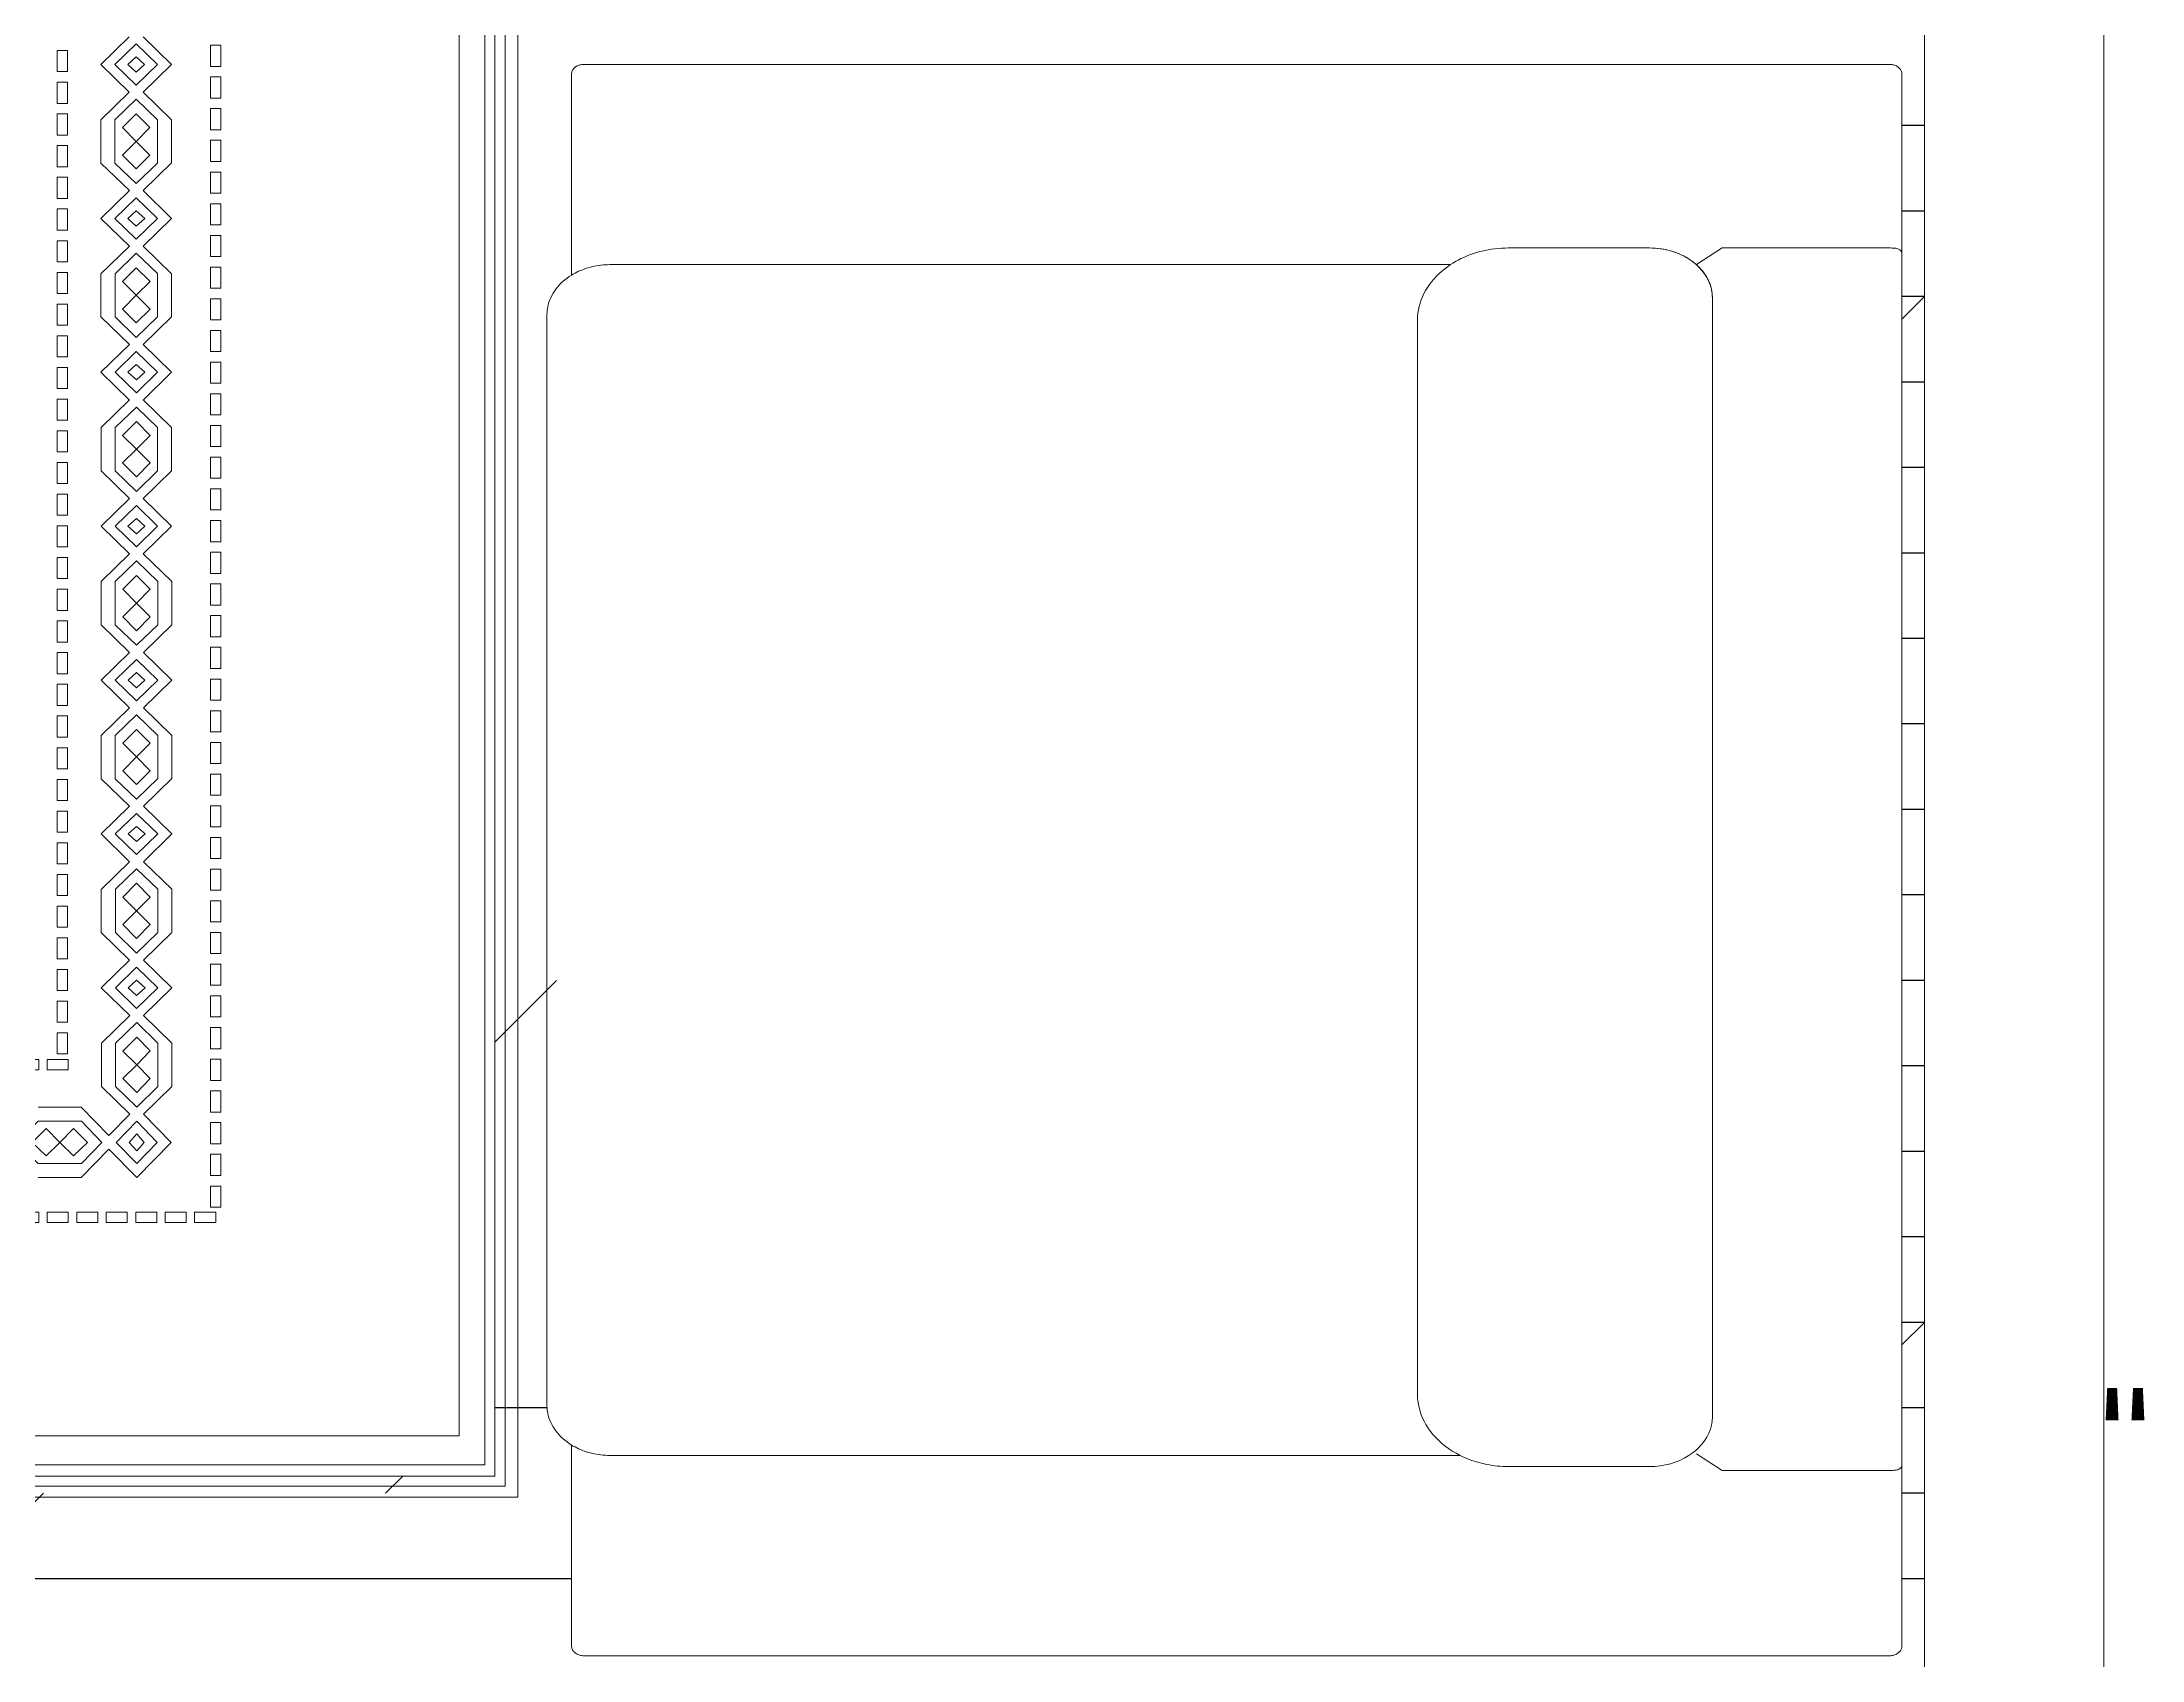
# Model space of a CAD drawing. Header units: inches. Extents: x -813 to 82, y -70 to 268.
# Drawn here: x -28.9 to 32.5, y 25.7 to 73 of the extents above; entities that cross this region are included whole.
import ezdxf

# ---------------------------------------------------------------- set-up
doc = ezdxf.new("R2010")
doc.units = ezdxf.units.IN
doc.header["$MEASUREMENT"] = 0
doc.layers.get('Defpoints').update_dxf_attribs({"color": 6})
for name, color, linetype, lineweight, true_color in [('Brown', 7, 'Continuous', 0, 0x653e10), ('Cream', 7, 'Continuous', 0, 0xbdbc8f), ('Golden', 7, 'Continuous', 0, 0xefe861), ('Lines', 1, 'Continuous', 5, 0xff0000), ('Sky Blue', 7, 'Continuous', 0, 0x7dc1de)]:
    doc.layers.add(name, color=color, linetype=linetype, lineweight=lineweight, true_color=true_color)
doc.layers.add('Furniture', color=4, linetype='Continuous', lineweight=0)
for name, color, linetype in [('Hatch 01_UC', 7, 'Continuous'), ('Rugs', 201, 'Continuous'), ('S-DIM', 7, 'Continuous')]:
    doc.layers.add(name, color=color, linetype=linetype)
doc.layers.add('Walls', color=3, linetype='Continuous', plot=False)
doc.styles.get("Standard").update_dxf_attribs({"font": 'arial.ttf'})
doc.dimstyles.get("Standard").update_dxf_attribs({"dimtxt": 0.18, "dimasz": 0.18, "dimexe": 0.18, "dimexo": 0.0625, "dimgap": 0.09, "dimtad": 0, "dimtih": 1, "dimtoh": 1, "dimdec": 4, "dimzin": 1, "dimdsep": 46, "dimtxsty": 'Standard', "dimcen": 0.09, "dimadec": 0, "dimazin": 0, "dimtfac": 1, "dimtdec": 4, "dimtofl": 0, "dimtmove": 0, "dimatfit": 3, "dimfxl": 1, "dimtolj": 1, "dimtzin": 0, "dimarcsym": 0})

# ---------------------------------------------------------------- blocks, each defined once
blk = doc.blocks.new('*U132')
at = {"layer": 'Sky Blue'}
blk.add_lwpolyline([(0, 4.8), (0, -4.8), (19.5, -4.8), (19.5, 4.8), (0, 4.8)], dxfattribs=at)
blk = doc.blocks.new('*U133')
at = {"layer": 'Golden', "color": 0, "linetype": 'ByBlock', "lineweight": -2, "transparency": 16777216}
for p in [(54814450336.58733, 30362875538.34099), (54814450365.87362, 30362875538.34099), (54814450395.15991, 30362875538.34099), (54814450424.44621, 30362875538.34099), (54814450453.7325, 30362875538.34099), (54814450483.01879, 30362875538.34099), (54814450512.30508, 30362875538.34099), (54814450541.59138, 30362875538.34099), (54814450570.87767, 30362875538.34099), (54814450600.16396, 30362875538.34099), (54814450629.45026, 30362875538.34099), (54814450658.73655, 30362875538.34099), (54814450688.02284, 30362875538.34099), (54814450717.30914, 30362875538.34099), (54814450746.59543, 30362875538.34099), (54814450775.88172, 30362875538.34099), (54814450805.16801, 30362875538.34099), (54814450834.45431, 30362875538.34099), (54814450863.7406, 30362875538.34099), (54814450893.02689, 30362875538.34099), (54814450922.31319, 30362875538.34099), (54814450951.59948, 30362875538.34099), (54814450980.88577, 30362875538.34099), (54814451010.17207, 30362875538.34099), (54814451039.45836, 30362875538.34099), (54814451068.74465, 30362875538.34099), (54814451098.03094, 30362875538.34099), (54814451127.31724, 30362875538.34099), (54814451156.60353, 30362875538.34099), (54814451185.88982, 30362875538.34099), (54814451215.17612, 30362875538.34099), (54814451244.46241, 30362875538.34099)]:
    blk.add_blockref('*U132', p, dxfattribs=at)
blk = doc.blocks.new('*U134')
at = {"layer": 'Sky Blue'}
blk.add_lwpolyline([(19.5, 4.8), (19.5, -4.8), (0, -4.8), (0, 4.8), (19.5, 4.8)], dxfattribs=at)
blk = doc.blocks.new('*U135')
at = {"layer": 'Golden', "color": 0, "linetype": 'ByBlock', "lineweight": -2, "transparency": 16777216, "rotation": 90}
for p in [(54814450326.7437, 30362875524.28402), (54814450326.7437, 30362875497.02716), (54814450326.7437, 30362875469.7703), (54814450326.7437, 30362875442.51344), (54814450326.7437, 30362875415.25657), (54814450326.7437, 30362875387.99971), (54814450326.7437, 30362875360.74285), (54814450326.7437, 30362875333.48598), (54814450326.7437, 30362875306.22912), (54814450326.7437, 30362875278.97226), (54814450326.7437, 30362875251.71539), (54814450326.7437, 30362875224.45853), (54814450326.7437, 30362875197.20167), (54814450326.7437, 30362875169.94481), (54814450326.7437, 30362875142.68794), (54814450326.7437, 30362875115.43108), (54814450326.7437, 30362875088.17421), (54814450326.7437, 30362875060.91735), (54814450326.7437, 30362875033.66049), (54814450326.7437, 30362875006.40363), (54814450326.7437, 30362874979.14676), (54814450326.7437, 30362874951.8899), (54814450326.7437, 30362874924.63304), (54814450326.7437, 30362874897.37617), (54814450326.7437, 30362874870.11931), (54814450326.7437, 30362874842.86245), (54814450326.7437, 30362874815.60558), (54814450326.7437, 30362874788.34872), (54814450326.7437, 30362874761.09186), (54814450326.7437, 30362874733.835), (54814450326.7437, 30362874706.57813), (54814450326.7437, 30362874679.32127), (54814450326.7437, 30362874652.0644), (54814450326.7437, 30362874624.80754), (54814450326.7437, 30362874597.55068), (54814450326.7437, 30362874570.29382), (54814450326.7437, 30362874543.03695), (54814450326.7437, 30362874515.78009), (54814450326.7437, 30362874488.52323), (54814450326.7437, 30362874461.26636), (54814450326.7437, 30362874434.0095), (54814450326.7437, 30362874406.75264), (54814450326.7437, 30362874379.49577), (54814450326.7437, 30362874352.23891), (54814450326.7437, 30362874324.98205), (54814450326.7437, 30362874297.72519), (54814450326.7437, 30362874270.46832), (54814450326.7437, 30362874243.21146), (54814450326.7437, 30362874215.95459), (54814450326.7437, 30362874188.69773), (54814450326.7437, 30362874161.44087)]:
    blk.add_blockref('*U134', p, dxfattribs=at)
blk = doc.blocks.new('*U142')
at = {"layer": 'Sky Blue'}
blk.add_lwpolyline([(0, 4.8), (0, -4.8), (19.5, -4.8), (19.5, 4.8), (0, 4.8)], dxfattribs=at)
blk = doc.blocks.new('*U143')
at = {"layer": 'Golden', "color": 0, "linetype": 'ByBlock', "lineweight": -2, "transparency": 16777216}
for p in [(54814450195.05756, 30362875679.85319), (54814450224.34385, 30362875679.85319), (54814450253.63014, 30362875679.85319), (54814450282.91644, 30362875679.85319), (54814450312.20273, 30362875679.85319), (54814450341.48902, 30362875679.85319), (54814450370.77531, 30362875679.85319), (54814450400.06161, 30362875679.85319), (54814450429.3479, 30362875679.85319), (54814450458.63419, 30362875679.85319), (54814450487.92049, 30362875679.85319), (54814450517.20678, 30362875679.85319), (54814450546.49307, 30362875679.85319), (54814450575.77937, 30362875679.85319), (54814450605.06566, 30362875679.85319), (54814450634.35195, 30362875679.85319), (54814450663.63824, 30362875679.85319), (54814450692.92454, 30362875679.85319), (54814450722.21083, 30362875679.85319), (54814450751.49712, 30362875679.85319), (54814450780.78342, 30362875679.85319), (54814450810.06971, 30362875679.85319), (54814450839.356, 30362875679.85319), (54814450868.6423, 30362875679.85319), (54814450897.92859, 30362875679.85319), (54814450927.21488, 30362875679.85319), (54814450956.50117, 30362875679.85319), (54814450985.78747, 30362875679.85319), (54814451015.07376, 30362875679.85319), (54814451044.36005, 30362875679.85319), (54814451073.64635, 30362875679.85319), (54814451102.93264, 30362875679.85319), (54814451132.21893, 30362875679.85319), (54814451161.50523, 30362875679.85319), (54814451190.79152, 30362875679.85319), (54814451220.07781, 30362875679.85319), (54814451249.36411, 30362875679.85319)]:
    blk.add_blockref('*U142', p, dxfattribs=at)
blk = doc.blocks.new('*U144')
at = {"layer": 'Sky Blue'}
blk.add_lwpolyline([(19.5, 4.8), (19.5, -4.8), (0, -4.8), (0, 4.8), (19.5, 4.8)], dxfattribs=at)
blk = doc.blocks.new('*U145')
at = {"layer": 'Golden', "color": 0, "linetype": 'ByBlock', "lineweight": -2, "transparency": 16777216, "rotation": 90}
for p in [(54814450185.48431, 30362875660.56834), (54814450185.48431, 30362875633.31148), (54814450185.48431, 30362875606.05462), (54814450185.48431, 30362875578.79775), (54814450185.48431, 30362875551.54089), (54814450185.48431, 30362875524.28402), (54814450185.48431, 30362875497.02716), (54814450185.48431, 30362875469.7703), (54814450185.48431, 30362875442.51344), (54814450185.48431, 30362875415.25657), (54814450185.48431, 30362875387.99971), (54814450185.48431, 30362875360.74285), (54814450185.48431, 30362875333.48598), (54814450185.48431, 30362875306.22912), (54814450185.48431, 30362875278.97226), (54814450185.48431, 30362875251.71539), (54814450185.48431, 30362875224.45853), (54814450185.48431, 30362875197.20167), (54814450185.48431, 30362875169.94481), (54814450185.48431, 30362875142.68794), (54814450185.48431, 30362875115.43108), (54814450185.48431, 30362875088.17421), (54814450185.48431, 30362875060.91735), (54814450185.48431, 30362875033.66049), (54814450185.48431, 30362875006.40363), (54814450185.48431, 30362874979.14676), (54814450185.48431, 30362874951.8899), (54814450185.48431, 30362874924.63304), (54814450185.48431, 30362874897.37617), (54814450185.48431, 30362874870.11931), (54814450185.48431, 30362874842.86245), (54814450185.48431, 30362874815.60558), (54814450185.48431, 30362874788.34872), (54814450185.48431, 30362874761.09186), (54814450185.48431, 30362874733.835), (54814450185.48431, 30362874706.57813), (54814450185.48431, 30362874679.32127), (54814450185.48431, 30362874652.0644), (54814450185.48431, 30362874624.80754), (54814450185.48431, 30362874597.55068), (54814450185.48431, 30362874570.29382), (54814450185.48431, 30362874543.03695), (54814450185.48431, 30362874515.78009), (54814450185.48431, 30362874488.52323), (54814450185.48431, 30362874461.26636), (54814450185.48431, 30362874434.0095), (54814450185.48431, 30362874406.75264), (54814450185.48431, 30362874379.49577), (54814450185.48431, 30362874352.23891), (54814450185.48431, 30362874324.98205), (54814450185.48431, 30362874297.72519), (54814450185.48431, 30362874270.46832), (54814450185.48431, 30362874243.21146), (54814450185.48431, 30362874215.95459), (54814450185.48431, 30362874188.69773), (54814450185.48431, 30362874161.44087)]:
    blk.add_blockref('*U144', p, dxfattribs=at)
blk = doc.blocks.new('Carpet 3')
at = {"layer": 'Brown'}
for p, q in [((-1339.7, 11.8), (-1339.7, 3589.3)), ((-1330.3, 21.3), (-1330.3, 3577.2)), ((-1319.8, 30.4), (-1319.8, 3570.2)), ((-1293, 54.2), (-1293, 3544.2)), ((1296.4, 54.2), (-1293, 54.2)), ((1328.8, 21.3), (-1330.3, 21.3)), ((1320.2, 30.4), (-1319.8, 30.4)), ((1339.1, 11.8), (-1339.7, 11.8))]:
    blk.add_line(p, q, dxfattribs=at)
for points in [[(-1009.1, 410.5), (-1021.8, 423.3), (-1009.1, 436), (-1021.8, 448.8), (-1034.4, 436), (-1021.8, 423.3), (-1034.4, 410.5), (-1021.8, 397.8)], [(-1021.8, 345.2), (-1029.6, 352.2), (-1021.8, 359.3), (-1014, 352.2)], [(-937.4, 364.9), (-950.1, 352.2), (-962.9, 364.9), (-975.6, 352.2), (-962.9, 339.6), (-950.1, 352.2), (-937.3, 339.6), (-924.6, 352.2)], [(-872, 352.3), (-879, 344.5), (-886.1, 352.3), (-879, 360.1)], [(-795.1, 365), (-807.9, 352.3), (-820.6, 365), (-833.4, 352.3), (-820.6, 339.6), (-807.9, 352.3), (-795.1, 339.6), (-782.3, 352.3)], [(-729.8, 352.3), (-736.8, 344.5), (-743.8, 352.3), (-736.8, 360.1)], [(-652.9, 365), (-665.6, 352.4), (-678.4, 365), (-691.2, 352.4), (-678.4, 339.7), (-665.6, 352.4), (-652.9, 339.7), (-640.1, 352.4)], [(-587.5, 352.4), (-594.6, 344.6), (-601.6, 352.4), (-594.6, 360.2)], [(-510.6, 365.1), (-523.4, 352.4), (-536.2, 365.1), (-548.9, 352.4), (-536.1, 339.8), (-523.4, 352.4), (-510.6, 339.8), (-497.9, 352.5)], [(-445.3, 352.5), (-452.3, 344.7), (-459.4, 352.5), (-452.3, 360.3)], [(-368.4, 365.2), (-381.1, 352.5), (-393.9, 365.2), (-406.7, 352.5), (-393.9, 339.8), (-381.1, 352.5), (-368.4, 339.9), (-355.6, 352.5)], [(-303, 352.6), (-310.1, 344.7), (-317.1, 352.5), (-310.1, 360.4)], [(-226.1, 365.3), (-238.9, 352.6), (-251.7, 365.2), (-264.4, 352.6), (-251.7, 339.9), (-238.9, 352.6), (-226.1, 339.9), (-213.4, 352.6)], [(-160.8, 352.6), (-167.8, 344.8), (-174.9, 352.6), (-167.8, 360.4)], [(-83.9, 365.3), (-96.7, 352.7), (-109.4, 365.3), (-122.2, 352.6), (-109.4, 340), (-96.7, 352.7), (-83.9, 340), (-71.1, 352.7)], [(-18.5, 352.7), (-25.6, 344.9), (-32.6, 352.7), (-25.6, 360.5)]]:
    blk.add_lwpolyline(points, close=True, dxfattribs=at)
at = {"layer": 'Cream'}
for points in [[(-1002.2, 403.3), (-1002.2, 443.3), (-1021.8, 462.3), (-1041.4, 443.3), (-1041.4, 403.3), (-1021.8, 384.3)], [(-1002.2, 352.2), (-1021.8, 371.2), (-1041.4, 352.2), (-1021.8, 333.2)], [(-930.2, 371.9), (-970.1, 371.8), (-989.2, 352.2), (-970.1, 332.6), (-930.2, 332.6), (-911.1, 352.2)], [(-879.1, 371.9), (-898.1, 352.3), (-879, 332.6), (-860, 352.3)], [(-787.9, 371.9), (-827.9, 371.9), (-846.9, 352.3), (-827.9, 332.7), (-787.9, 332.7), (-768.9, 352.3)], [(-736.8, 372), (-755.8, 352.3), (-736.8, 332.7), (-717.8, 352.3)], [(-645.7, 372), (-685.7, 372), (-704.7, 352.4), (-685.6, 332.7), (-645.7, 332.8), (-626.7, 352.4)], [(-594.6, 372), (-613.6, 352.4), (-594.5, 332.8), (-575.5, 352.4)], [(-503.5, 372.1), (-543.4, 372.1), (-562.4, 352.4), (-543.4, 332.8), (-503.4, 332.8), (-484.4, 352.5)], [(-452.3, 372.1), (-471.3, 352.5), (-452.3, 332.9), (-433.3, 352.5)], [(-361.2, 372.2), (-401.2, 372.1), (-420.2, 352.5), (-401.2, 332.9), (-361.2, 332.9), (-342.2, 352.5)], [(-310.1, 372.2), (-329.1, 352.5), (-310.1, 332.9), (-291, 352.6)], [(-219, 372.2), (-258.9, 372.2), (-278, 352.6), (-258.9, 333), (-218.9, 333), (-199.9, 352.6)], [(-167.8, 372.3), (-186.9, 352.6), (-167.8, 333), (-148.8, 352.6)], [(-76.7, 372.3), (-116.7, 372.3), (-135.7, 352.6), (-116.7, 333), (-76.7, 333), (-57.7, 352.7)], [(-25.6, 372.3), (-44.6, 352.7), (-25.6, 333.1), (-6.6, 352.7)]]:
    blk.add_lwpolyline(points, close=True, dxfattribs=at)
at = {"layer": 'Golden'}
for p, q in [((-1349.8, 0), (-1349.8, 3600.4)), ((1349.8, 0), (-1349.8, 0))]:
    blk.add_line(p, q, dxfattribs=at)
at = {"layer": 'Lines'}
for points in [[(-1028.2, 377.8), (-1054.4, 403.4), (-1054.4, 443.3)], [(-1015.4, 377.8), (-989.2, 403.4), (-989.2, 443.3)], [(-1021.8, 320.4), (-1054.4, 352.2), (-1028.2, 377.8)], [(-995.6, 358.5), (-1015.4, 377.8)], [(-970.1, 384.8), (-995.7, 358.6)], [(-904.6, 358.6), (-930.2, 384.8), (-970.1, 384.8)], [(-853.5, 358.7), (-879.1, 384.9), (-904.6, 358.6)], [(-827.9, 384.9), (-853.5, 358.7)], [(-762.4, 358.7), (-788, 384.9), (-827.9, 384.9)], [(-711.2, 358.7), (-736.8, 384.9), (-762.4, 358.7)], [(-685.7, 385), (-711.2, 358.7)], [(-620.1, 358.8), (-645.7, 385), (-685.7, 385)], [(-569, 358.8), (-594.6, 385), (-620.1, 358.8)], [(-543.4, 385), (-569, 358.8)], [(-477.9, 358.8), (-503.5, 385.1), (-543.4, 385)], [(-426.7, 358.9), (-452.3, 385.1), (-477.9, 358.8)], [(-401.2, 385.1), (-426.7, 358.9)], [(-335.6, 358.9), (-361.2, 385.1), (-401.2, 385.1)], [(-284.5, 358.9), (-310.1, 385.2), (-335.7, 358.9)], [(-258.9, 385.2), (-284.5, 358.9)], [(-193.4, 359), (-219, 385.2), (-258.9, 385.2)], [(-142.2, 359), (-167.8, 385.2), (-193.4, 359)], [(-116.7, 385.3), (-142.2, 359)], [(-51.2, 359.1), (-76.8, 385.3), (-116.7, 385.3)], [(0, 359.1), (-25.6, 385.3), (-51.2, 359.1)], [(-989.2, 352.2), (-989.2, 352.2)], [(-1021.8, 320.4), (-995.6, 345.9)], [(-970.1, 319.6), (-995.7, 345.8)], [(-904.6, 345.9), (-930.2, 319.6), (-970.1, 319.6)], [(-853.5, 345.9), (-879, 319.7), (-904.6, 345.9)], [(-827.9, 319.7), (-853.5, 345.9)], [(-762.4, 345.9), (-787.9, 319.7), (-827.9, 319.7)], [(-711.2, 346), (-736.8, 319.7), (-762.4, 345.9)], [(-685.6, 319.8), (-711.2, 346)], [(-620.1, 346), (-645.7, 319.8), (-685.6, 319.8)], [(-569, 346), (-594.5, 319.8), (-620.1, 346)], [(-543.4, 319.8), (-569, 346)], [(-477.9, 346.1), (-503.4, 319.8), (-543.4, 319.8)], [(-426.7, 346.1), (-452.3, 319.9), (-477.9, 346.1)], [(-401.1, 319.9), (-426.7, 346.1)], [(-335.6, 346.2), (-361.2, 319.9), (-401.1, 319.9)], [(-284.5, 346.2), (-310.1, 319.9), (-335.7, 346.2)], [(-258.9, 320), (-284.5, 346.2)], [(-193.4, 346.2), (-219, 320), (-258.9, 320)], [(-142.2, 346.3), (-167.8, 320), (-193.4, 346.2)], [(-116.6, 320), (-142.2, 346.3)], [(-51.1, 346.3), (-76.7, 320.1), (-116.6, 320)], [(0, 346.3), (-25.6, 320.1), (-51.2, 346.3)]]:
    blk.add_lwpolyline(points, dxfattribs=at)
at = {"layer": 'Golden', "xscale": -1, "rotation": 180}
for name in ['*U145', '*U135', '*U133', '*U143']:
    blk.add_blockref(name, (-54814451276.7, 30362875959.2), dxfattribs=at)
blk = doc.blocks.new('*D199')
at = {"layer": 'Defpoints', "color": 0, "lineweight": 0, "transparency": 16777216}
for p in [(26.13, 92.853), (40.735, 92.853), (26.13, -24.46)]:
    blk.add_point(p, dxfattribs=at)
at = {"layer": 'S-DIM', "color": 0, "lineweight": -2, "transparency": 16777216}
for p, q in [((26.192, 92.853), (40.915, 92.853)), ((40.735, 92.673), (40.735, 35.819)), ((40.735, -24.28), (40.735, 32.574)), ((26.192, -24.46), (40.915, -24.46))]:
    blk.add_line(p, q, dxfattribs=at)
at = {"layer": 'S-DIM', "color": 0, "lineweight": 0, "transparency": 16777216}
for points in [[(40.765, 92.673), (40.705, 92.673), (40.735, 92.853)], [(40.765, -24.28), (40.705, -24.28), (40.735, -24.46)]]:
    blk.add_solid(points, dxfattribs=at)
at = {"layer": 'S-DIM', "color": 0, "lineweight": 5, "transparency": 16777216, "insert": (40.735, 34.197), "char_height": 0.18, "attachment_point": 5, "rotation": 180}
blk.add_mtext('\\A1;{\\H16.66667x;117.3125"}', dxfattribs=at)
blk = doc.blocks.new('*D201')
at = {"layer": 'Defpoints', "color": 0, "lineweight": 0, "transparency": 16777216}
for p in [(26.13, 245.54), (26.13, -24.46), (73.121, -24.46)]:
    blk.add_point(p, dxfattribs=at)
at = {"layer": 'S-DIM', "color": 0, "lineweight": -2, "transparency": 16777216}
for p, q in [((26.192, 245.54), (73.301, 245.54)), ((73.121, 245.36), (73.121, 112.162)), ((73.121, -24.28), (73.121, 108.919)), ((26.192, -24.46), (73.301, -24.46))]:
    blk.add_line(p, q, dxfattribs=at)
at = {"layer": 'S-DIM', "color": 0, "lineweight": 0, "transparency": 16777216}
for points in [[(73.151, 245.36), (73.091, 245.36), (73.121, 245.54)], [(73.151, -24.28), (73.091, -24.28), (73.121, -24.46)]]:
    blk.add_solid(points, dxfattribs=at)
at = {"layer": 'S-DIM', "color": 0, "lineweight": 5, "transparency": 16777216, "insert": (73.121, 110.54), "char_height": 0.18, "attachment_point": 5, "rotation": 180}
blk.add_mtext('\\A1;{\\H16.66667x;270.0000"}', dxfattribs=at)

msp = doc.modelspace()

# ---------------------------------------------------------------- linework, layer by layer
at = {"layer": 'Furniture', "lineweight": 5}
for points in [[(-13.07259, 72.33148), (-13.10347, 72.33042), (-13.13361, 72.32734), (-13.16295, 72.32231), (-13.19135, 72.31541), (-13.21871, 72.30674), (-13.24491, 72.29639), (-13.26986, 72.28442), (-13.29344, 72.27095), (-13.31555, 72.25604), (-13.33607, 72.2398), (-13.35489, 72.2223), (-13.3719, 72.20364), (-13.38701, 72.18389), (-13.40009, 72.16315), (-13.41103, 72.14152), (-13.41973, 72.11905), (-13.42608, 72.09586), (-13.42997, 72.07202), (-13.43129, 72.04763)], [(-13.43129, 72.04763), (-13.43129, 66.16891)], [(25.11337, 72.33148), (-13.07259, 72.33148)], [(25.47207, 72.04763), (25.47075, 72.07202), (25.46686, 72.09586), (25.46051, 72.11905), (25.4518, 72.14152), (25.44085, 72.16315), (25.42779, 72.18389), (25.41268, 72.20364), (25.39566, 72.2223), (25.37685, 72.2398), (25.35633, 72.25604), (25.33422, 72.27095), (25.31064, 72.28442), (25.28569, 72.29639), (25.25949, 72.30674), (25.23213, 72.31541), (25.20372, 72.32231), (25.17439, 72.32734), (25.14424, 72.33042), (25.11337, 72.33148)], [(25.47207, 26.07452), (25.47207, 72.04763)], [(12.27, 66.47341), (12.34397, 66.52048), (12.42004, 66.56548), (12.49813, 66.60835), (12.57819, 66.64904), (12.66012, 66.68752), (12.74389, 66.72371), (12.82941, 66.75756), (12.9166, 66.78901), (13.00541, 66.81802), (13.09577, 66.84451), (13.18761, 66.86846), (13.28085, 66.88979), (13.37542, 66.90846), (13.47127, 66.9244), (13.56832, 66.93757), (13.6665, 66.9479), (13.76574, 66.95536), (13.86598, 66.95987), (13.96714, 66.96138)], [(12.27, 66.47341), (12.34397, 66.52048), (12.42004, 66.56548), (12.49813, 66.60835), (12.57819, 66.64904), (12.66012, 66.68752), (12.74389, 66.72371), (12.82941, 66.75756), (12.9166, 66.78901), (13.00541, 66.81802), (13.09577, 66.84451), (13.18761, 66.86846), (13.28085, 66.88979), (13.37542, 66.90846), (13.47127, 66.9244), (13.56832, 66.93757), (13.6665, 66.9479), (13.76574, 66.95536), (13.86598, 66.95987), (13.96714, 66.96138)], [(13.96714, 66.96138), (18.09396, 66.96138)], [(13.96714, 66.96138), (18.09396, 66.96138)], [(18.09396, 66.96138), (18.25173, 66.95602), (18.40588, 66.94021), (18.55585, 66.91442), (18.7011, 66.87908), (18.84103, 66.83466), (18.97512, 66.78157), (19.10278, 66.72028), (19.22345, 66.65122), (19.33659, 66.57484), (19.44161, 66.49159), (19.53796, 66.40192), (19.62508, 66.30625), (19.70241, 66.20507), (19.76938, 66.09878), (19.82543, 65.98786), (19.87001, 65.87273), (19.90254, 65.75384), (19.92247, 65.63165), (19.92924, 65.50658)], [(18.09396, 66.96138), (18.17913, 66.95982), (18.26332, 66.9552), (18.34645, 66.94757), (18.42845, 66.93701), (18.5092, 66.92359), (18.58864, 66.90738), (18.66667, 66.88843), (18.74322, 66.86683), (18.81819, 66.84264), (18.89149, 66.81594), (18.96304, 66.78677), (19.03276, 66.75523), (19.10056, 66.72137), (19.16634, 66.68526), (19.23003, 66.64697), (19.29153, 66.60658), (19.35077, 66.56413), (19.40765, 66.51972), (19.46209, 66.47341)], [(20.21403, 66.96138), (19.46209, 66.47341)], [(24.95886, 66.96138), (20.21403, 66.96138)], [(25.47207, 66.76254), (25.47047, 66.7949), (25.46571, 66.82357), (25.45783, 66.84877), (25.44693, 66.87072), (25.43303, 66.88966), (25.41622, 66.90578), (25.39654, 66.91933), (25.37406, 66.93053), (25.34883, 66.93958), (25.32093, 66.94672), (25.29039, 66.95215), (25.25729, 66.95614), (25.2217, 66.95886), (25.18365, 66.96055), (25.14322, 66.96144), (25.10047, 66.96175), (25.05545, 66.96169), (25.00823, 66.9615), (24.95886, 66.96138)], [(-13.43129, 66.16891), (-13.38157, 66.19837), (-13.33057, 66.22652), (-13.27836, 66.25333), (-13.22495, 66.27877), (-13.17041, 66.3028), (-13.11476, 66.32539), (-13.05806, 66.34651), (-13.00034, 66.36612), (-12.94165, 66.3842), (-12.88203, 66.40072), (-12.82152, 66.41563), (-12.76015, 66.4289), (-12.69798, 66.44052), (-12.63505, 66.45043), (-12.57139, 66.45862), (-12.50705, 66.46504), (-12.44208, 66.46967), (-12.3765, 66.47246), (-12.31037, 66.47341)], [(-13.43129, 66.16891), (-13.38157, 66.19837), (-13.33057, 66.22652), (-13.27836, 66.25333), (-13.22495, 66.27877), (-13.17041, 66.3028), (-13.11476, 66.32539), (-13.05806, 66.34651), (-13.00034, 66.36612), (-12.94165, 66.3842), (-12.88203, 66.40072), (-12.82152, 66.41563), (-12.76015, 66.4289), (-12.69798, 66.44052), (-12.63505, 66.45043), (-12.57139, 66.45862), (-12.50705, 66.46504), (-12.44208, 66.46967), (-12.3765, 66.47246), (-12.31037, 66.47341)], [(-12.31037, 66.47341), (12.27, 66.47341)], [(-12.31037, 66.47341), (12.27, 66.47341)], [(12.27, 66.47341), (12.17898, 66.4106), (12.09163, 66.34465), (12.0081, 66.27566), (11.92853, 66.20377), (11.85304, 66.12907), (11.78179, 66.0517), (11.71494, 65.97173), (11.6526, 65.88931), (11.59494, 65.80454), (11.54209, 65.71756), (11.49419, 65.62843), (11.4514, 65.53732), (11.41384, 65.4443), (11.38168, 65.34952), (11.35503, 65.25307), (11.33406, 65.15507), (11.31891, 65.05564), (11.3097, 64.95488), (11.30661, 64.85292)], [(11.30661, 64.85292), (11.3097, 64.95488), (11.31891, 65.05564), (11.33406, 65.15507), (11.35503, 65.25307), (11.38168, 65.34952), (11.41384, 65.4443), (11.4514, 65.53732), (11.49419, 65.62843), (11.54209, 65.71756), (11.59494, 65.80454), (11.6526, 65.88931), (11.71494, 65.97173), (11.78179, 66.0517), (11.85304, 66.12907), (11.92853, 66.20377), (12.0081, 66.27566), (12.09163, 66.34465), (12.17898, 66.4106), (12.27, 66.47341)], [(19.46209, 66.47341), (19.50697, 66.43208), (19.54991, 66.38946), (19.59084, 66.34555), (19.62973, 66.30043), (19.66653, 66.25412), (19.70115, 66.20669), (19.73356, 66.15815), (19.76369, 66.10856), (19.79149, 66.05798), (19.81691, 66.00643), (19.8399, 65.95397), (19.86039, 65.90064), (19.87831, 65.84647), (19.89365, 65.79152), (19.90631, 65.73584), (19.91626, 65.67947), (19.92343, 65.62243), (19.92779, 65.5648), (19.92924, 65.50658)], [(-14.14989, 65.01526), (-14.14757, 65.0887), (-14.14065, 65.16124), (-14.12928, 65.23278), (-14.11355, 65.30323), (-14.09358, 65.37252), (-14.06947, 65.44054), (-14.04134, 65.50721), (-14.00931, 65.57243), (-13.97348, 65.63612), (-13.93398, 65.69819), (-13.89091, 65.75855), (-13.84437, 65.8171), (-13.79449, 65.87375), (-13.74139, 65.92843), (-13.68516, 65.98103), (-13.62593, 66.03146), (-13.56379, 66.07966), (-13.49887, 66.1255), (-13.43129, 66.16891)], [(19.92924, 65.50658), (19.92924, 32.77789)], [(19.92924, 65.50658), (19.92924, 32.77789)], [(-14.14989, 33.10688), (-14.14989, 65.01526)], [(11.30661, 64.85292), (11.30661, 33.43156)], [(11.30661, 33.43156), (11.30661, 64.85292)], [(11.30661, 33.43156), (11.31071, 33.31424), (11.32288, 33.19855), (11.34288, 33.08466), (11.37051, 32.97274), (11.40555, 32.86296), (11.44777, 32.75551), (11.49696, 32.65055), (11.55292, 32.54826), (11.6154, 32.4488), (11.6842, 32.35237), (11.7591, 32.25912), (11.83989, 32.16924), (11.92632, 32.08289), (12.01822, 32.00024), (12.11533, 31.92149), (12.21747, 31.84678), (12.3244, 31.7763), (12.43589, 31.71023), (12.55175, 31.64874)], [(12.55175, 31.64874), (12.43589, 31.71023), (12.3244, 31.7763), (12.21747, 31.84678), (12.11533, 31.92149), (12.01822, 32.00024), (11.92632, 32.08289), (11.83989, 32.16924), (11.7591, 32.25912), (11.6842, 32.35237), (11.6154, 32.4488), (11.55292, 32.54826), (11.49696, 32.65055), (11.44777, 32.75551), (11.40555, 32.86296), (11.37051, 32.97274), (11.34288, 33.08466), (11.32288, 33.19855), (11.31071, 33.31424), (11.30661, 33.43156)], [(-13.43129, 31.95324), (-13.49887, 31.99657), (-13.56379, 32.04235), (-13.62593, 32.09048), (-13.68516, 32.14087), (-13.74139, 32.19343), (-13.79449, 32.24808), (-13.84437, 32.30471), (-13.89091, 32.36324), (-13.93398, 32.42359), (-13.97348, 32.48566), (-14.00931, 32.54935), (-14.04134, 32.6146), (-14.06947, 32.68129), (-14.09358, 32.74934), (-14.11355, 32.81867), (-14.12928, 32.88918), (-14.14065, 32.96077), (-14.14757, 33.03337), (-14.14989, 33.10688)], [(19.92924, 32.77789), (19.92247, 32.65283), (19.90254, 32.53064), (19.87001, 32.41176), (19.82543, 32.29663), (19.76938, 32.18569), (19.70241, 32.07942), (19.62508, 31.97822), (19.53796, 31.88256), (19.44161, 31.79288), (19.33659, 31.70964), (19.22345, 31.63326), (19.10278, 31.56421), (18.97512, 31.50292), (18.84103, 31.44983), (18.7011, 31.40539), (18.55585, 31.37005), (18.40588, 31.34426), (18.25173, 31.32846), (18.09396, 31.3231)], [(19.92924, 32.77789), (19.92247, 32.65283), (19.90254, 32.53064), (19.87001, 32.41176), (19.82543, 32.29663), (19.76938, 32.18569), (19.70241, 32.07942), (19.62508, 31.97822), (19.53796, 31.88256), (19.44161, 31.79288), (19.33659, 31.70964), (19.22345, 31.63326), (19.10278, 31.56421), (18.97512, 31.50292), (18.84103, 31.44983), (18.7011, 31.40539), (18.55585, 31.37005), (18.40588, 31.34426), (18.25173, 31.32846), (18.09396, 31.3231)], [(-13.43129, 31.95324), (-13.43129, 26.07452)], [(-12.31037, 31.64874), (-12.3765, 31.64968), (-12.44208, 31.65246), (-12.50705, 31.65707), (-12.57139, 31.66348), (-12.63505, 31.67164), (-12.69798, 31.68152), (-12.76015, 31.69312), (-12.82152, 31.70636), (-12.88203, 31.72126), (-12.94165, 31.73774), (-13.00034, 31.75582), (-13.05806, 31.77542), (-13.11476, 31.79654), (-13.17041, 31.81914), (-13.22495, 31.84319), (-13.27836, 31.86865), (-13.33057, 31.8955), (-13.38157, 31.92371), (-13.43129, 31.95324)], [(-12.31037, 31.64874), (-12.3765, 31.64968), (-12.44208, 31.65246), (-12.50705, 31.65707), (-12.57139, 31.66348), (-12.63505, 31.67164), (-12.69798, 31.68152), (-12.76015, 31.69312), (-12.82152, 31.70636), (-12.88203, 31.72126), (-12.94165, 31.73774), (-13.00034, 31.75582), (-13.05806, 31.77542), (-13.11476, 31.79654), (-13.17041, 31.81914), (-13.22495, 31.84319), (-13.27836, 31.86865), (-13.33057, 31.8955), (-13.38157, 31.92371), (-13.43129, 31.95324)], [(12.55175, 31.64874), (-12.31037, 31.64874)], [(12.55175, 31.64874), (-12.31037, 31.64874)], [(12.55175, 31.64874), (12.55175, 31.64874)], [(13.96714, 31.3231), (13.88544, 31.32409), (13.80433, 31.32703), (13.72387, 31.33192), (13.64407, 31.3387), (13.56498, 31.34734), (13.48663, 31.35784), (13.40907, 31.37014), (13.3323, 31.38424), (13.2564, 31.40008), (13.18137, 31.41766), (13.10727, 31.43692), (13.0341, 31.45786), (12.96195, 31.48044), (12.89081, 31.50463), (12.82073, 31.53041), (12.75175, 31.55773), (12.68391, 31.58658), (12.61722, 31.61693), (12.55175, 31.64874)], [(13.96714, 31.3231), (13.88544, 31.32409), (13.80433, 31.32703), (13.72387, 31.33192), (13.64407, 31.3387), (13.56498, 31.34734), (13.48663, 31.35784), (13.40907, 31.37014), (13.3323, 31.38424), (13.2564, 31.40008), (13.18137, 31.41766), (13.10727, 31.43692), (13.0341, 31.45786), (12.96195, 31.48044), (12.89081, 31.50463), (12.82073, 31.53041), (12.75175, 31.55773), (12.68391, 31.58658), (12.61722, 31.61693), (12.55175, 31.64874)], [(18.09396, 31.3231), (13.96714, 31.3231)], [(18.09396, 31.3231), (13.96714, 31.3231)], [(18.09396, 31.3231), (18.09396, 31.3231)], [(20.21341, 31.20878), (19.46148, 31.69676)], [(25.47147, 31.40762), (25.46986, 31.37527), (25.46509, 31.3466), (25.45723, 31.3214), (25.44633, 31.29944), (25.43243, 31.28052), (25.41562, 31.26438), (25.39594, 31.25083), (25.37345, 31.23965), (25.34823, 31.2306), (25.32031, 31.22346), (25.28979, 31.21801), (25.25669, 31.21404), (25.22109, 31.21132), (25.18305, 31.20962), (25.14262, 31.20872), (25.09986, 31.20842), (25.05485, 31.20848), (25.00763, 31.20868), (24.95826, 31.20878)], [(24.95826, 31.20878), (24.87496, 31.20878), (24.73089, 31.20878), (24.53347, 31.20878), (24.29022, 31.20878), (24.00856, 31.20878), (23.69598, 31.20878), (23.35992, 31.20878), (23.00787, 31.20878), (22.64727, 31.20878), (22.28559, 31.20878), (21.9303, 31.20878), (21.58885, 31.20878), (21.26872, 31.20878), (20.97736, 31.20878), (20.72224, 31.20878), (20.51082, 31.20878), (20.35057, 31.20878), (20.24895, 31.20878), (20.21341, 31.20878)], [(-13.43129, 26.07452), (-13.42997, 26.05006), (-13.42608, 26.02615), (-13.41973, 26.0029), (-13.41103, 25.98038), (-13.40009, 25.9587), (-13.38701, 25.93793), (-13.3719, 25.91815), (-13.35489, 25.89946), (-13.33607, 25.88194), (-13.31555, 25.86566), (-13.29344, 25.85075), (-13.26986, 25.83726), (-13.24491, 25.8253), (-13.21871, 25.81493), (-13.19135, 25.80625), (-13.16295, 25.79935), (-13.13361, 25.79432), (-13.10347, 25.79124), (-13.07259, 25.79018)], [(25.11337, 25.79018), (25.14424, 25.79124), (25.17439, 25.79432), (25.20372, 25.79935), (25.23213, 25.80625), (25.25949, 25.81493), (25.28569, 25.8253), (25.31064, 25.83726), (25.33422, 25.85075), (25.35633, 25.86566), (25.37685, 25.88194), (25.39566, 25.89946), (25.41268, 25.91815), (25.42779, 25.93793), (25.44085, 25.9587), (25.4518, 25.98038), (25.46051, 26.0029), (25.46686, 26.02615), (25.47075, 26.05006), (25.47207, 26.07452)], [(25.47207, 26.07452), (25.47207, 26.07452)], [(-13.07259, 25.79018), (25.11337, 25.79018)]]:
    msp.add_lwpolyline(points, dxfattribs=at)
at = {"layer": 'Hatch 01_UC', "color": 44, "linetype": 'Continuous', "transparency": 33554636}
for p, q in [((26.12998, 70.54026), (25.47207, 70.54026)), ((26.12998, 68.04026), (25.47207, 68.04026)), ((26.12998, 65.54026), (25.47207, 65.54026)), ((26.12998, 65.54026), (25.47207, 64.88234)), ((26.12998, 63.04026), (25.47207, 63.04026)), ((26.12998, 60.54026), (25.47207, 60.54026)), ((26.12998, 58.04026), (25.47207, 58.04026)), ((26.12998, 55.54026), (25.47207, 55.54026)), ((26.12998, 53.04026), (25.47207, 53.04026)), ((26.12998, 50.54026), (25.47207, 50.54026)), ((26.12998, 48.04026), (25.47207, 48.04026)), ((-13.87002, 45.54026), (-15.67664, 43.73364)), ((26.12998, 45.54026), (25.47207, 45.54026)), ((26.12998, 45.54026), (26.12998, 45.54026)), ((26.12998, 43.04026), (25.47207, 43.04026)), ((26.12998, 40.54026), (25.47207, 40.54026)), ((26.12998, 38.04026), (25.47207, 38.04026)), ((26.12998, 35.54026), (25.47207, 35.54026)), ((26.12998, 35.54026), (25.47207, 34.88234)), ((-14.14989, 33.04026), (-15.67664, 33.04026)), ((26.12998, 33.04026), (25.47207, 33.04026)), ((-18.36916, 31.04112), (-18.87002, 30.54026)), ((-28.87002, 30.54026), (-31.37002, 28.04026)), ((26.12998, 30.54026), (25.47207, 30.54026)), ((-13.43129, 28.04026), (-130.21609, 28.04026)), ((26.12998, 28.04026), (25.47207, 28.04026))]:
    msp.add_line(p, q, dxfattribs=at)
at = {"layer": 'Walls', "lineweight": 5}
for points in [[(-178.87002, -29.70974), (26.12998, -29.70974), (31.37998, -29.70974), (31.37998, -24.45974), (31.37998, 245.54026), (31.37998, 250.79026), (26.12998, 250.79026), (-178.87002, 250.79026), (-184.12002, 250.79026), (-184.12002, 245.54026), (-184.12002, -24.45974), (-184.12002, -29.70974)], [(26.12998, -24.45974), (26.12998, 245.54026), (-178.87002, 245.54026), (-178.87002, -24.45974)]]:
    msp.add_lwpolyline(points, close=True, dxfattribs=at)

# ---------------------------------------------------------------- block references
at = {"layer": 'Rugs', "xscale": 0.0316440577133752, "yscale": 0.0316440577133752, "zscale": 0.0316440577133752, "rotation": 89.99999999999999}
msp.add_blockref('Carpet 3', (-15.00294, 73.13821), dxfattribs=at)

# ---------------------------------------------------------------- dimensions: what is measured, and where the dimension line sits
at = {"layer": 'S-DIM', "lineweight": 5}
for base, p1, p2, picture, middle in [((73.12097, -24.45974), (26.12998, 245.54026), (26.12998, -24.45974), '*D201', (73.12097, 110.54026)), ((40.73502, 92.85276), (26.12998, -24.45974), (26.12998, 92.85276), '*D199', (40.73502, 34.19651))]:
    dim = msp.add_linear_dim(base=base, p1=p1, p2=p2, angle=270, text='{\\H16.66667x;<>}', dimstyle='Standard', override={"dimpost": '"'}, dxfattribs=at)
    dim.commit()
    dim.dimension.update_dxf_attribs({"geometry": picture, "text_midpoint": middle})

doc.saveas('drawing.dxf')
